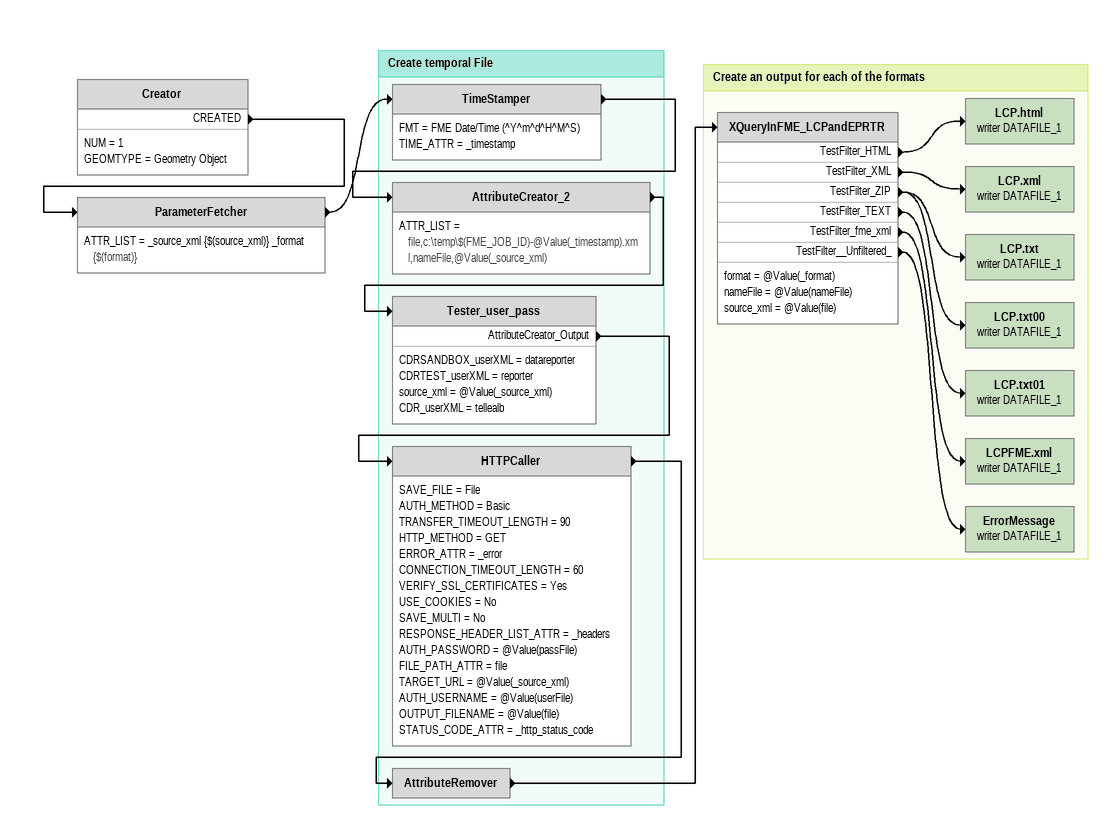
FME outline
Creator
    NUM = 1
    GEOMTYPE = Geometry Object
    CREATED -> ParameterFetcher
ParameterFetcher
    ATTR_LIST = _source_xml {$(source_xml)} _format {$(format)}
    -> TimeStamper

Bookmark: Create temporal File
TimeStamper
    FMT = FME Date/Time (^Y^m^d^H^M^S)
    TIME_ATTR = _timestamp
    -> AttributeCreator_2
AttributeCreator_2
    ATTR_LIST = file,c:\temp\$(FME_JOB_ID)-@Value(_timestamp).xml,nameFile,@Value(_source_xml)
    -> Tester_user_pass
Tester_user_pass
    CDRSANDBOX_userXML = datareporter
    CDRTEST_userXML = reporter
    source_xml = @Value(_source_xml)
    CDR_userXML = tellealb
    AttributeCreator_Output -> HTTPCaller
HTTPCaller
    SAVE_FILE = File
    AUTH_METHOD = Basic
    TRANSFER_TIMEOUT_LENGTH = 90
    HTTP_METHOD = GET
    ERROR_ATTR = _error
    CONNECTION_TIMEOUT_LENGTH = 60
    VERIFY_SSL_CERTIFICATES = Yes
    USE_COOKIES = No
    SAVE_MULTI = No
    RESPONSE_HEADER_LIST_ATTR = _headers
    AUTH_PASSWORD = @Value(passFile)
    FILE_PATH_ATTR = file
    TARGET_URL = @Value(_source_xml)
    AUTH_USERNAME = @Value(userFile)
    OUTPUT_FILENAME = @Value(file)
    STATUS_CODE_ATTR = _http_status_code
    -> AttributeRemover
AttributeRemover
    -> XQueryInFME_LCPandEPRTR

Bookmark: Create an output for each of the formats
XQueryInFME_LCPandEPRTR
    format = @Value(_format)
    nameFile = @Value(nameFile)
    source_xml = @Value(file)
    TestFilter_HTML -> LCP.html (writer DATAFILE_1)
    TestFilter_XML -> LCP.xml (writer DATAFILE_1)
    TestFilter_ZIP -> LCP.txt (writer DATAFILE_1)
    TestFilter_ZIP -> LCP.txt00 (writer DATAFILE_1)
    TestFilter_TEXT -> LCP.txt01 (writer DATAFILE_1)
    TestFilter_fme_xml -> LCPFME.xml (writer DATAFILE_1)
    TestFilter__Unfiltered_ -> ErrorMessage (writer DATAFILE_1)
LCP.html (writer DATAFILE_1)
LCP.xml (writer DATAFILE_1)
LCP.txt (writer DATAFILE_1)
LCP.txt00 (writer DATAFILE_1)
LCP.txt01 (writer DATAFILE_1)
LCPFME.xml (writer DATAFILE_1)
ErrorMessage (writer DATAFILE_1)
